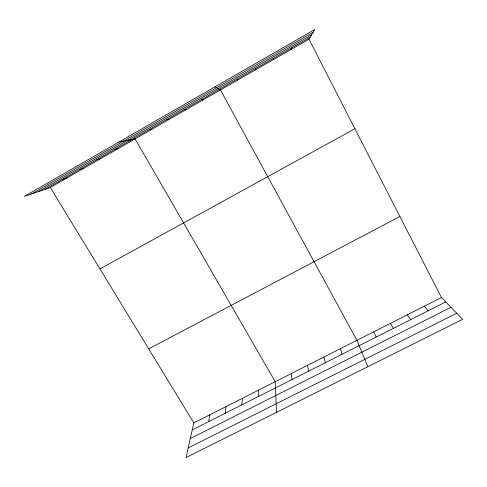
<?xml version="1.0" encoding="UTF-8"?>
<svg xmlns="http://www.w3.org/2000/svg" width="487" height="487" viewBox="0 0 487 487"><rect width="100%" height="100%" fill="white"/><g stroke="black" fill="none" stroke-linecap="round" stroke-linejoin="round"><path stroke-width="0.73" d="M258.609 396.412L258.719 390.044M241.844 404.874L242.337 398.342M225.201 413.28L226.059 406.578M273.177 59.731L273.426 58.318M208.667 421.626L209.897 414.766M50.319 187.513L193.838 422.893L185.997 457.573L462.65 319.32L441.459 297.539L308.983 39.204L314.864 29.427L24.35 196.383L50.319 187.513L308.983 39.204M291.013 49.504L291.725 47.823M31.618 193.899L313.208 32.179M38.656 191.494L311.613 34.827M45.09 189.297L310.158 37.243M99.945 268.903L354.907 128.757M148.693 348.844L399.894 216.484M193.838 422.893L441.459 297.539M192.249 429.918L445.733 301.928M190.301 438.537L450.986 307.334M188.177 447.924L456.733 313.232M62.196 179.484L67.029 177.932M79.424 169.604L83.861 168.277M96.785 159.645L100.815 158.555M114.275 149.612L117.897 148.76M119.138 141.906L135.106 138.898L275.222 381.692L276.555 412.319M149.132 129.615L151.932 129.25M166.493 119.656L168.879 119.534M183.989 109.624L185.943 109.745M201.606 99.512L203.14 99.89M214.986 86.826L220.459 89.961L356.928 340.328L367.837 366.699M424.323 306.213L428.17 310.797M237.248 79.071L237.9 79.959M407.302 314.833L410.73 319.606M390.397 323.386L393.411 328.348M373.602 331.891L376.214 337.034M340.364 348.716L342.172 354.219M323.916 357.044L325.328 362.724M255.267 68.734L255.474 69.878M307.577 365.317L308.6 371.167M291.342 373.529L291.993 379.556"/></g></svg>
